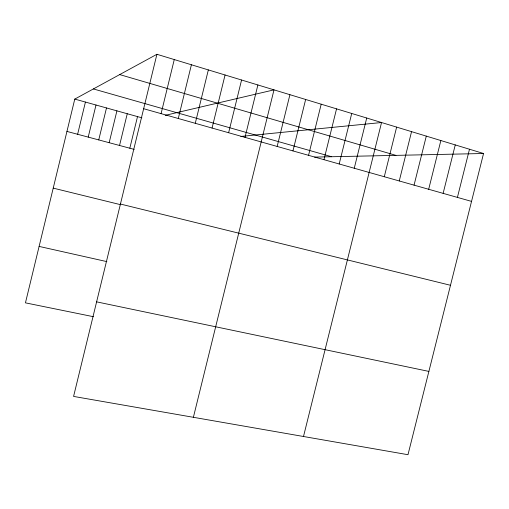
<?xml version="1.0" encoding="UTF-8"?>
<svg xmlns="http://www.w3.org/2000/svg" width="509" height="509" viewBox="0 0 509 509"><rect width="100%" height="100%" fill="white"/><g stroke="black" fill="none" stroke-linecap="round" stroke-linejoin="round"><path stroke-width="0.76" d="M156.912 54.291L73.582 396.416L407.983 454.709L483.55 153.508L156.912 54.291L74.778 99.09L25.45 302.849L93.44 316.706M77.623 134.274L85.429 102.061M88.222 137.106L96.004 105.013M98.74 139.911L106.496 107.946M109.174 142.698L116.917 110.854M119.539 145.466L127.256 113.742M129.82 148.214L137.519 116.606M161.079 113.641L174.269 59.566M178.284 118.502L191.409 64.77M195.271 123.305L208.34 69.911M212.056 128.052L225.061 74.995M228.63 132.734L241.571 80.008M245.007 137.36L257.885 84.965M193.388 417.297L274.001 89.858L165.202 115.352M277.163 146.452L289.92 94.693M292.949 150.912L305.648 99.471M308.549 155.321L321.192 104.192M323.966 159.68L336.551 108.856M339.198 163.987L351.725 113.469M354.258 168.244L366.722 118.024M303.498 436.493L381.546 122.529L240.827 136.431M384.289 176.731L396.638 127.11M399.26 180.962L411.552 131.64M414.059 185.142L426.294 136.119M428.68 189.278L440.858 140.541M443.129 193.363L455.256 144.919M457.419 197.397L469.483 149.239M314.587 157.096L483.55 153.508M96.615 301.856L428.883 371.411M39.11 246.413L106.858 261.62M120.436 204.039L450.49 285.282M53.222 188.126L120.716 204.726M66.946 131.424L134.198 149.385M74.778 99.09L141.884 117.827M143.653 108.716L471.538 201.392M93.376 88.941L331.563 156.734M119.691 74.588L395.919 155.372"/></g></svg>
